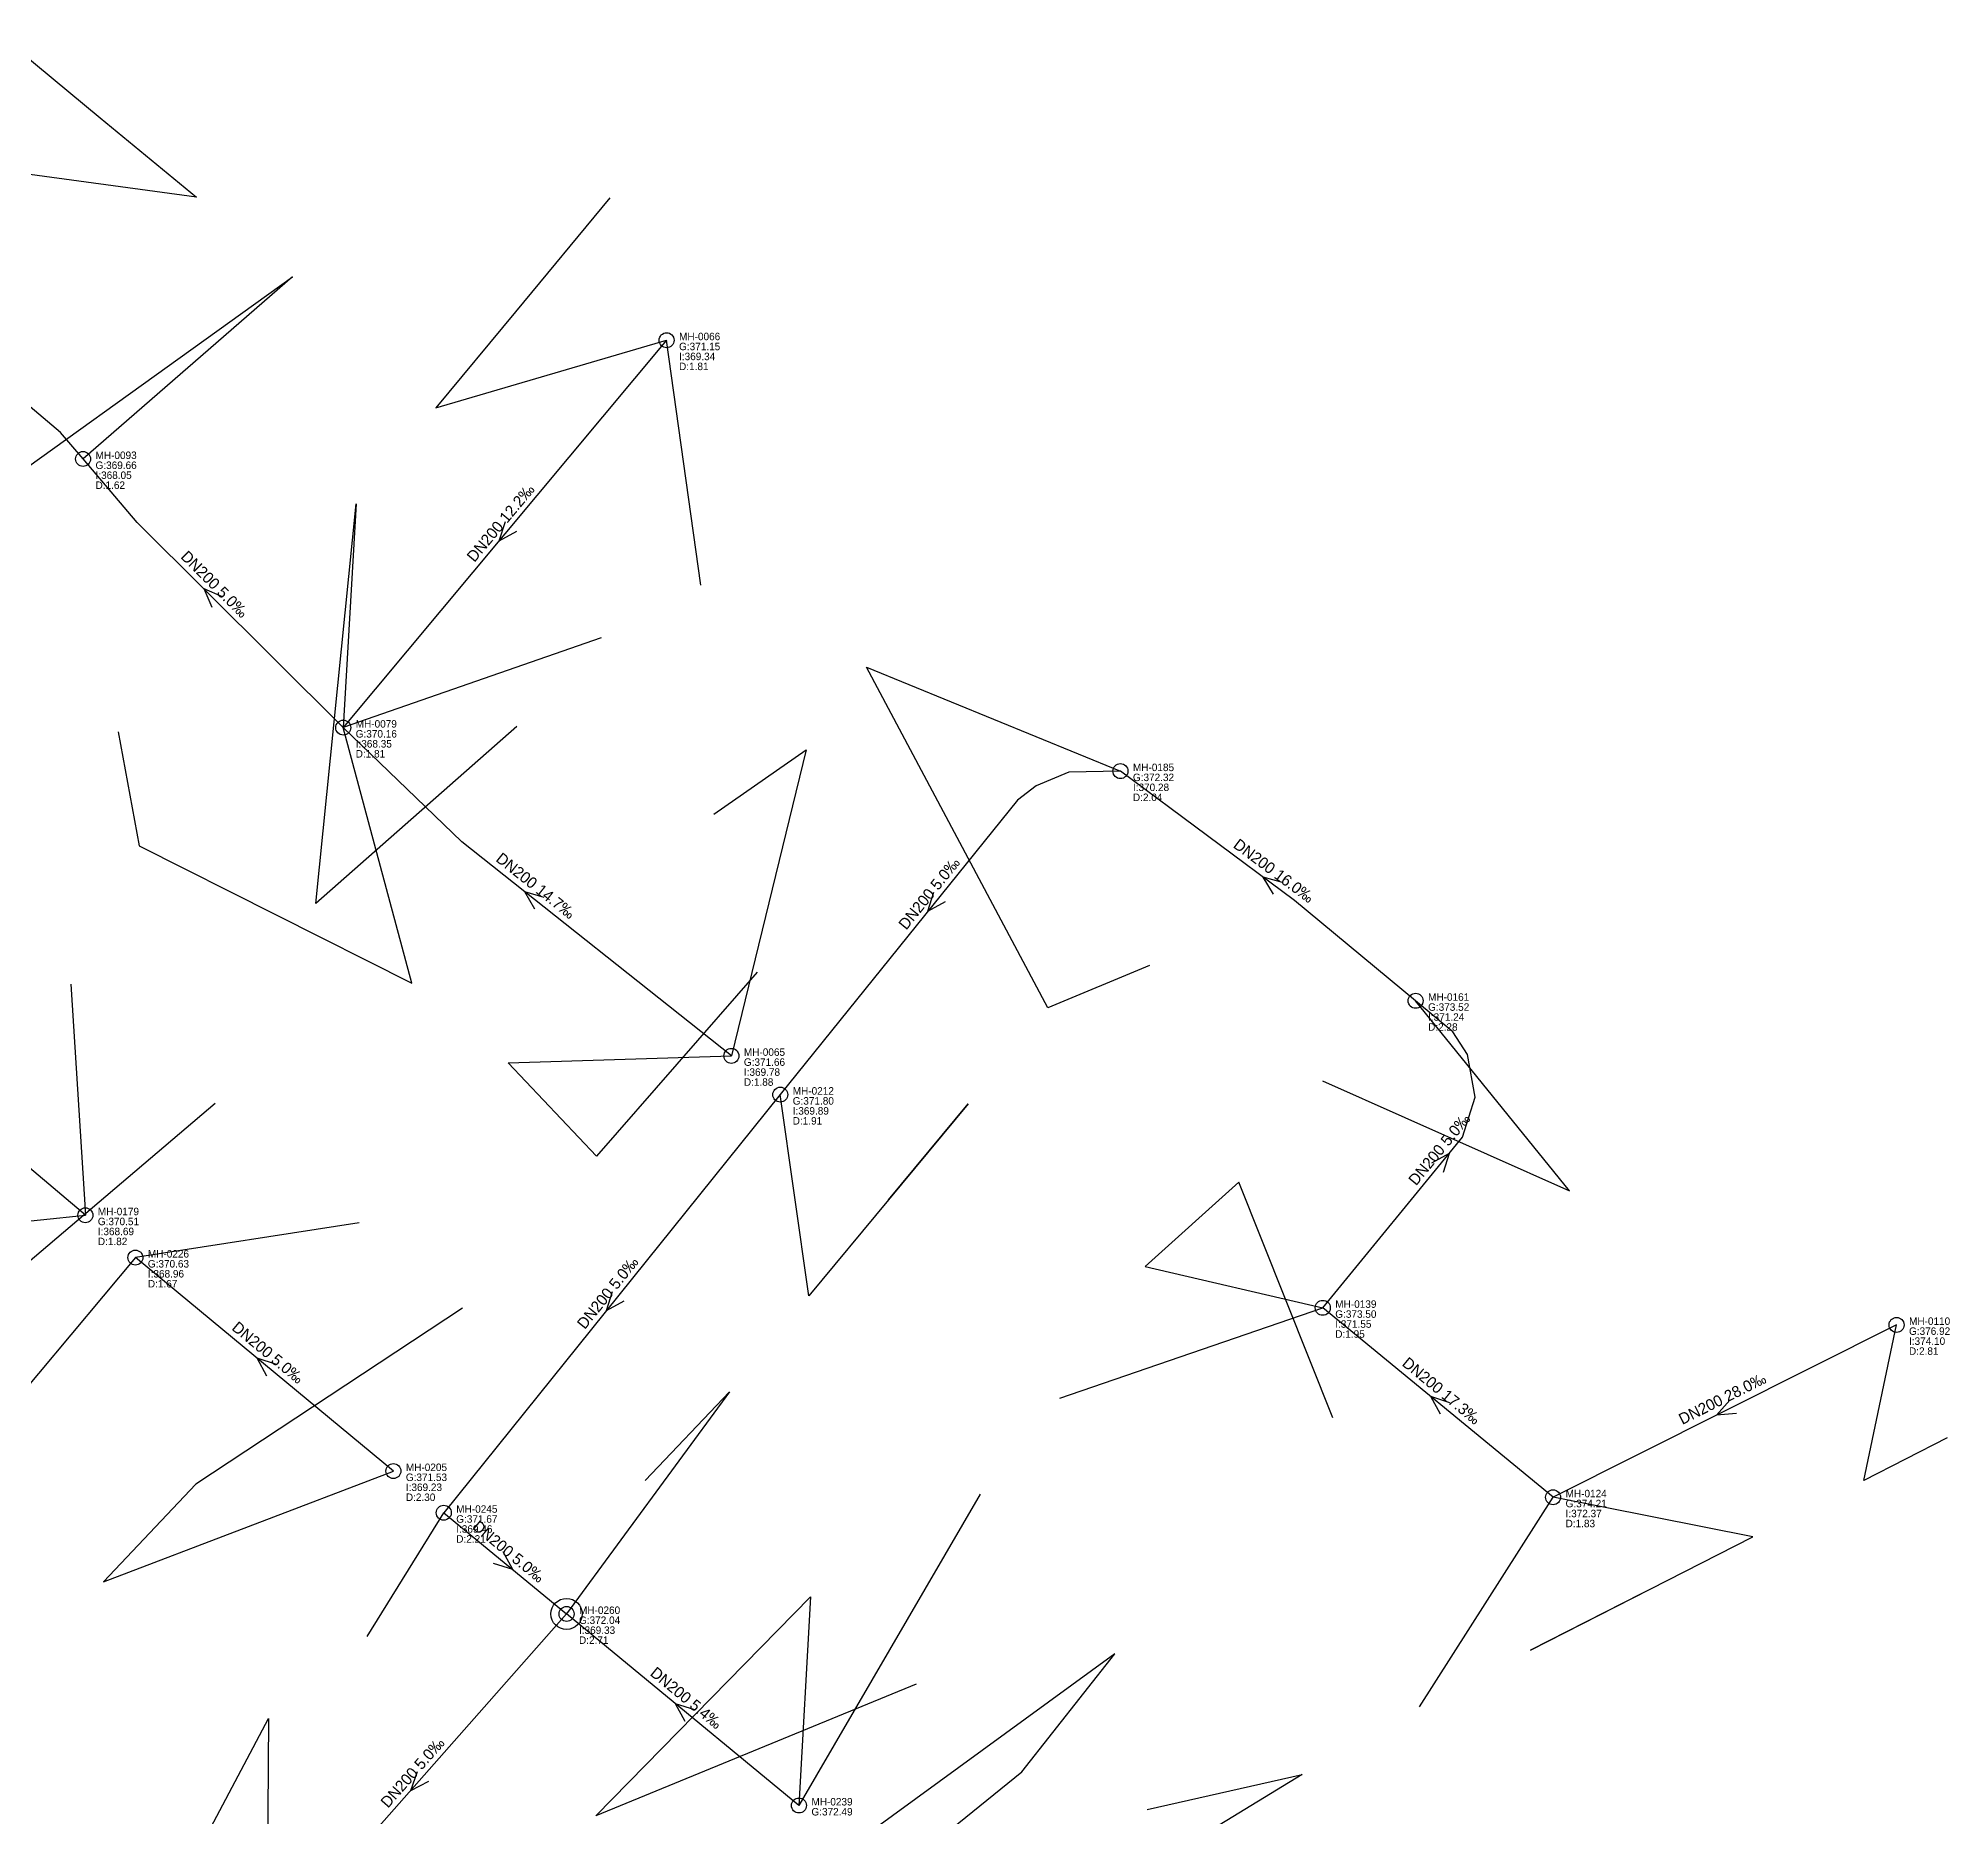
# Model space of a CAD drawing. Header units: metres. Extents: x 449900 to 451990, y 2566732 to 2570847.
# Drawn here: x 451222.2 to 451528.6, y 2569889.9 to 2570175.1 of the extents above; entities that cross this region are included whole.
import ezdxf
from ezdxf.enums import TextEntityAlignment as Align

# ---------------------------------------------------------------- set-up
doc = ezdxf.new("R2010")
doc.units = ezdxf.units.M
for name, color, linetype in [('SEW-DROP', 6, 'Continuous'), ('SEW-LABEL', 2, 'Continuous'), ('SEW-MH', 7, 'Continuous'), ('SEW-MH-LABEL', 8, 'Continuous'), ('SEW-PIPE-DN200', 3, 'Continuous'), ('SEW-RIDER', 8, 'Continuous')]:
    doc.layers.add(name, color=color, linetype=linetype)

msp = doc.modelspace()

# ---------------------------------------------------------------- linework, layer by layer
at = {"layer": 'SEW-DROP'}
msp.add_circle((451306.85, 2569922.41), 2.5, dxfattribs=at)
at = {"layer": 'SEW-LABEL'}
for p, q in [((451297.01, 2570097.56), (451296.01, 2570094.48)), ((451298.85, 2570096.02), (451296.01, 2570094.48)), ((451250.02, 2570083.83), (451248.74, 2570086.8)), ((451251.71, 2570085.53), (451248.74, 2570086.8)), ((451420.2, 2570037.83), (451418.51, 2570040.58)), ((451421.63, 2570039.75), (451418.51, 2570040.58)), ((451301.78, 2570035.44), (451300.18, 2570038.24)), ((451303.27, 2570037.31), (451300.18, 2570038.24)), ((451365.69, 2570038.14), (451364.74, 2570035.05)), ((451367.56, 2570036.63), (451364.74, 2570035.05)), ((451445.58, 2569994.77), (451448.41, 2569996.33)), ((451447.44, 2569993.25), (451448.41, 2569996.33)), ((451314.15, 2569974.09), (451313.2, 2569971)), ((451316.02, 2569972.58), (451313.2, 2569971)), ((451258.8, 2569960.57), (451257.25, 2569963.41)), ((451260.33, 2569962.42), (451257.25, 2569963.41)), ((451446.94, 2569954.43), (451445.39, 2569957.27)), ((451448.47, 2569956.29), (451445.39, 2569957.27)), ((451493.34, 2569956.69), (451491.2, 2569954.27)), ((451494.42, 2569954.54), (451491.2, 2569954.27)), ((451296.62, 2569932.4), (451298.17, 2569929.57)), ((451295.09, 2569930.55), (451298.17, 2569929.57)), ((451325.87, 2569905.17), (451324.32, 2569908.01)), ((451327.4, 2569907.02), (451324.32, 2569908.01)), ((451282.92, 2569897.1), (451281.84, 2569894.06)), ((451284.72, 2569895.52), (451281.84, 2569894.06))]:
    msp.add_line(p, q, dxfattribs=at)
at = {"layer": 'SEW-MH'}
for centre in [(451322.89, 2570126.7), (451229.34, 2570107.65), (451271.05, 2570064.57), (451395.65, 2570057.59), (451442.97, 2570020.75), (451333.28, 2570011.92), (451341.11, 2570005.7), (451229.71, 2569986.36), (451237.73, 2569979.57), (451428.09, 2569971.51), (451520.07, 2569968.77), (451279.09, 2569945.33), (451465.01, 2569941.12), (451287.17, 2569938.64), (451306.85, 2569922.41), (451344.11, 2569891.69)]:
    msp.add_circle(centre, 1.2, dxfattribs=at)
at = {"layer": 'SEW-PIPE-DN200'}
for points in [[(451229.34, 2570107.65), (451225.73, 2570111.89), (451204.79, 2570129.58), (451188.57, 2570138.71)], [(451322.89, 2570126.7), (451271.05, 2570064.57)], [(451271.05, 2570064.57), (451238.01, 2570097.49), (451229.34, 2570107.65)], [(451333.28, 2570011.92), (451290.08, 2570046.27), (451271.05, 2570064.57)], [(451395.65, 2570057.59), (451387.39, 2570057.42), (451382.15, 2570055.22), (451379.13, 2570052.92), (451341.11, 2570005.7)], [(451442.97, 2570020.75), (451423.56, 2570036.82), (451395.65, 2570057.59), (451395.65, 2570057.59)], [(451229.71, 2569986.36), (451184.1, 2570024.94)], [(451428.09, 2569971.51), (451450.48, 2569998.86), (451452.5, 2570005.28), (451451.29, 2570012.16), (451448.96, 2570015.79), (451442.97, 2570020.75)], [(451341.11, 2570005.7), (451287.17, 2569938.64)], [(451237.73, 2569979.57), (451216.99, 2569954.79), (451188.3, 2569925.2), (451178.69, 2569916.34)], [(451279.09, 2569945.33), (451237.73, 2569979.57)], [(451465.01, 2569941.12), (451428.09, 2569971.51)], [(451520.07, 2569968.77), (451465.01, 2569941.12)], [(451287.17, 2569938.64), (451306.85, 2569922.41)], [(451306.85, 2569922.41), (451258.81, 2569867.96)], [(451344.11, 2569891.69), (451317.54, 2569913.6), (451306.85, 2569922.41)]]:
    msp.add_lwpolyline(points, dxfattribs=at)
at = {"layer": 'SEW-RIDER'}
for points in [[(451216.71, 2570175.14), (451232.11, 2570162.38), (451247.51, 2570149.62), (451203.08, 2570155.7)], [(451313.79, 2570149.52), (451298.67, 2570131.27), (451285.91, 2570115.87), (451322.89, 2570126.7)], [(451216.1, 2570079.93), (451200.51, 2570092.09), (451262.91, 2570136.86), (451229.34, 2570107.65)], [(451328.37, 2570087.41), (451322.89, 2570126.7)], [(451298.9, 2570064.74), (451266.67, 2570036.35), (451273.15, 2570100.47), (451271.05, 2570064.57)], [(451312.39, 2570078.98), (451271.05, 2570064.57)], [(451400.3, 2570026.4), (451384, 2570019.65), (451354.96, 2570074.25), (451395.65, 2570057.59)], [(451234.97, 2570063.91), (451238.35, 2570045.63), (451282.07, 2570023.59), (451271.05, 2570064.57)], [(451330.49, 2570050.66), (451345.24, 2570060.99), (451333.28, 2570011.92)], [(451337.41, 2570025.34), (451311.66, 2569995.82), (451297.47, 2570010.82), (451333.28, 2570011.92)], [(451227.4, 2570023.43), (451229.71, 2569986.36)], [(451428.04, 2570007.93), (451467.65, 2569990.25), (451442.97, 2570020.75)], [(451358.48, 2569988.84), (451371.24, 2570004.24), (451345.72, 2569973.44), (451341.11, 2570005.7)], [(451250.5, 2570004.29), (451207.53, 2569967.79), (451193.59, 2569982.61), (451229.71, 2569986.36)], [(451429.69, 2569953.86), (451414.63, 2569991.67), (451399.61, 2569978.14), (451428.09, 2569971.51)], [(451273.6, 2569985.15), (451237.73, 2569979.57)], [(451290.16, 2569971.43), (451247.4, 2569943.23), (451232.63, 2569927.54), (451279.09, 2569945.33)], [(451385.92, 2569957.02), (451428.09, 2569971.51)], [(451528.21, 2569950.66), (451514.85, 2569943.84), (451520.07, 2569968.77)], [(451319.47, 2569943.8), (451332.96, 2569958.04), (451306.85, 2569922.41)], [(451373.16, 2569941.62), (451344.11, 2569891.69)], [(451443.58, 2569907.5), (451465.01, 2569941.12)], [(451479.21, 2569925.67), (451461.39, 2569916.59), (451497.03, 2569934.76), (451465.01, 2569941.12)], [(451274.89, 2569918.82), (451287.17, 2569938.64)], [(451362.92, 2569911.14), (451311.53, 2569890.04), (451345.98, 2569925.17), (451344.11, 2569891.69)], [(451339.73, 2569864.57), (451379.86, 2569897.1), (451394.77, 2569916.03), (451352.21, 2569885.01)], [(451267.75, 2569839.54), (451229.35, 2569849.44), (451259.06, 2569905.64), (451258.81, 2569867.96)], [(451399.91, 2569891.03), (451424.8, 2569896.67), (451374.97, 2569866.24)]]:
    msp.add_lwpolyline(points, dxfattribs=at)

# ---------------------------------------------------------------- texts
at = {"layer": 'SEW-LABEL'}
for s, rotation, p in [('DN200 12.2‰', 50.1657, (451296.97, 2570096.83)), ('DN200 5.0‰', 315.1029, (451249.8, 2570086.94)), ('DN200 16.0‰', 323.3481, (451419.71, 2570040.89)), ('DN200 14.7‰', 321.516, (451301.35, 2570038.51)), ('DN200 5.0‰', 51.1648, (451365.68, 2570037.42)), ('DN200 5.0‰', 50.6868, (451447.46, 2569996.37)), ('DN200 5.0‰', 51.1906, (451314.14, 2569973.37)), ('DN200 5.0‰', 320.3786, (451258.41, 2569963.65)), ('DN200 17.3‰', 320.5329, (451446.55, 2569957.51)), ('DN200 28.0‰', 26.6676, (451492.54, 2569956.14)), ('DN200 5.0‰', -39.5093, (451297.01, 2569931.72)), ('DN200 5.4‰', 320.4907, (451325.48, 2569908.25)), ('DN200 5.0‰', 48.5801, (451282.83, 2569896.39))]:
    msp.add_text(s, height=1.8, rotation=rotation, dxfattribs=at).set_placement(p, align=Align.CENTER)
at = {"layer": 'SEW-MH-LABEL'}
for s, p in [('MH-0066', (451324.89, 2570126.7)), ('G:371.15', (451324.89, 2570125.1)), ('D:1.81', (451324.89, 2570121.9)), ('I:369.34', (451324.89, 2570123.5)), ('G:369.66', (451231.34, 2570106.05)), ('MH-0093', (451231.34, 2570107.65)), ('D:1.62', (451231.34, 2570102.85)), ('I:368.05', (451231.34, 2570104.45)), ('G:370.16', (451273.05, 2570062.97)), ('MH-0079', (451273.05, 2570064.57)), ('D:1.81', (451273.05, 2570059.77)), ('I:368.35', (451273.05, 2570061.37)), ('MH-0185', (451397.65, 2570057.59)), ('G:372.32', (451397.65, 2570055.99)), ('I:370.28', (451397.65, 2570054.39)), ('D:2.04', (451397.65, 2570052.79)), ('MH-0161', (451444.97, 2570020.75)), ('G:373.52', (451444.97, 2570019.15)), ('I:371.24', (451444.97, 2570017.55)), ('D:2.28', (451444.97, 2570015.95)), ('G:371.66', (451335.28, 2570010.32)), ('MH-0065', (451335.28, 2570011.92)), ('D:1.88', (451335.28, 2570007.12)), ('I:369.78', (451335.28, 2570008.72)), ('G:371.80', (451343.11, 2570004.1)), ('MH-0212', (451343.11, 2570005.7)), ('I:369.89', (451343.11, 2570002.5)), ('D:1.91', (451343.11, 2570000.9)), ('MH-0179', (451231.71, 2569986.36)), ('G:370.51', (451231.71, 2569984.76)), ('I:368.69', (451231.71, 2569983.16)), ('D:1.82', (451231.71, 2569981.56)), ('MH-0226', (451239.73, 2569979.57)), ('G:370.63', (451239.73, 2569977.97)), ('D:1.67', (451239.73, 2569974.77)), ('I:368.96', (451239.73, 2569976.37)), ('MH-0139', (451430.09, 2569971.51)), ('G:373.50', (451430.09, 2569969.91)), ('I:371.55', (451430.09, 2569968.31)), ('MH-0110', (451522.07, 2569968.77)), ('D:1.95', (451430.09, 2569966.71)), ('G:376.92', (451522.07, 2569967.17)), ('I:374.10', (451522.07, 2569965.57)), ('D:2.81', (451522.07, 2569963.97)), ('G:371.53', (451281.09, 2569943.73)), ('MH-0205', (451281.09, 2569945.33)), ('D:2.30', (451281.09, 2569940.53)), ('I:369.23', (451281.09, 2569942.13)), ('MH-0124', (451467.01, 2569941.12)), ('G:371.67', (451289.17, 2569937.04)), ('MH-0245', (451289.17, 2569938.64)), ('G:374.21', (451467.01, 2569939.52)), ('I:372.37', (451467.01, 2569937.92)), ('D:2.21', (451289.17, 2569933.84)), ('I:369.46', (451289.17, 2569935.44)), ('D:1.83', (451467.01, 2569936.32)), ('MH-0260', (451308.85, 2569922.41)), ('G:372.04', (451308.85, 2569920.81)), ('I:369.33', (451308.85, 2569919.21)), ('D:2.71', (451308.85, 2569917.61)), ('MH-0239', (451346.11, 2569891.69)), ('G:372.49', (451346.11, 2569890.09))]:
    msp.add_text(s, height=1.2, dxfattribs=at).set_placement(p)

doc.saveas('drawing.dxf')
